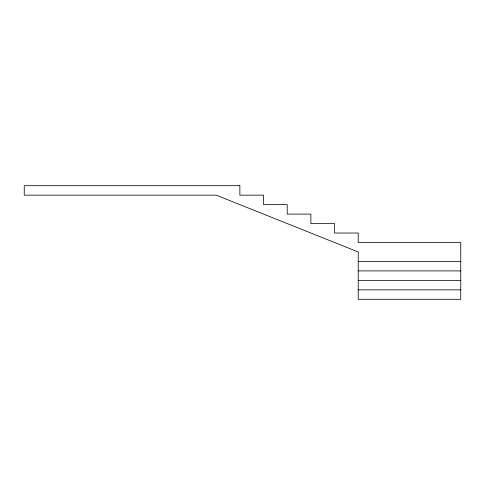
<?xml version="1.0" encoding="UTF-8"?>
<svg xmlns="http://www.w3.org/2000/svg" width="485" height="485" viewBox="0 0 485 485"><rect width="100%" height="100%" fill="white"/><g stroke="black" fill="none" stroke-linecap="round" stroke-linejoin="round"><path stroke-width="0.73" d="M358.221 261.439L460.75 261.439M358.221 270.903L460.75 270.903M358.221 280.372L460.75 280.372M358.221 289.842L460.75 289.842M239.863 185.688L24.25 185.688L24.25 195.158L216.195 195.158L358.221 251.97L358.221 299.312L460.75 299.312L460.75 242.5L358.221 242.5L358.221 233.03L334.547 233.03L334.547 223.561L310.879 223.561L310.879 214.097L287.205 214.097L287.205 204.628L263.537 204.628L263.537 195.158L239.863 195.158L239.863 185.688"/></g></svg>
